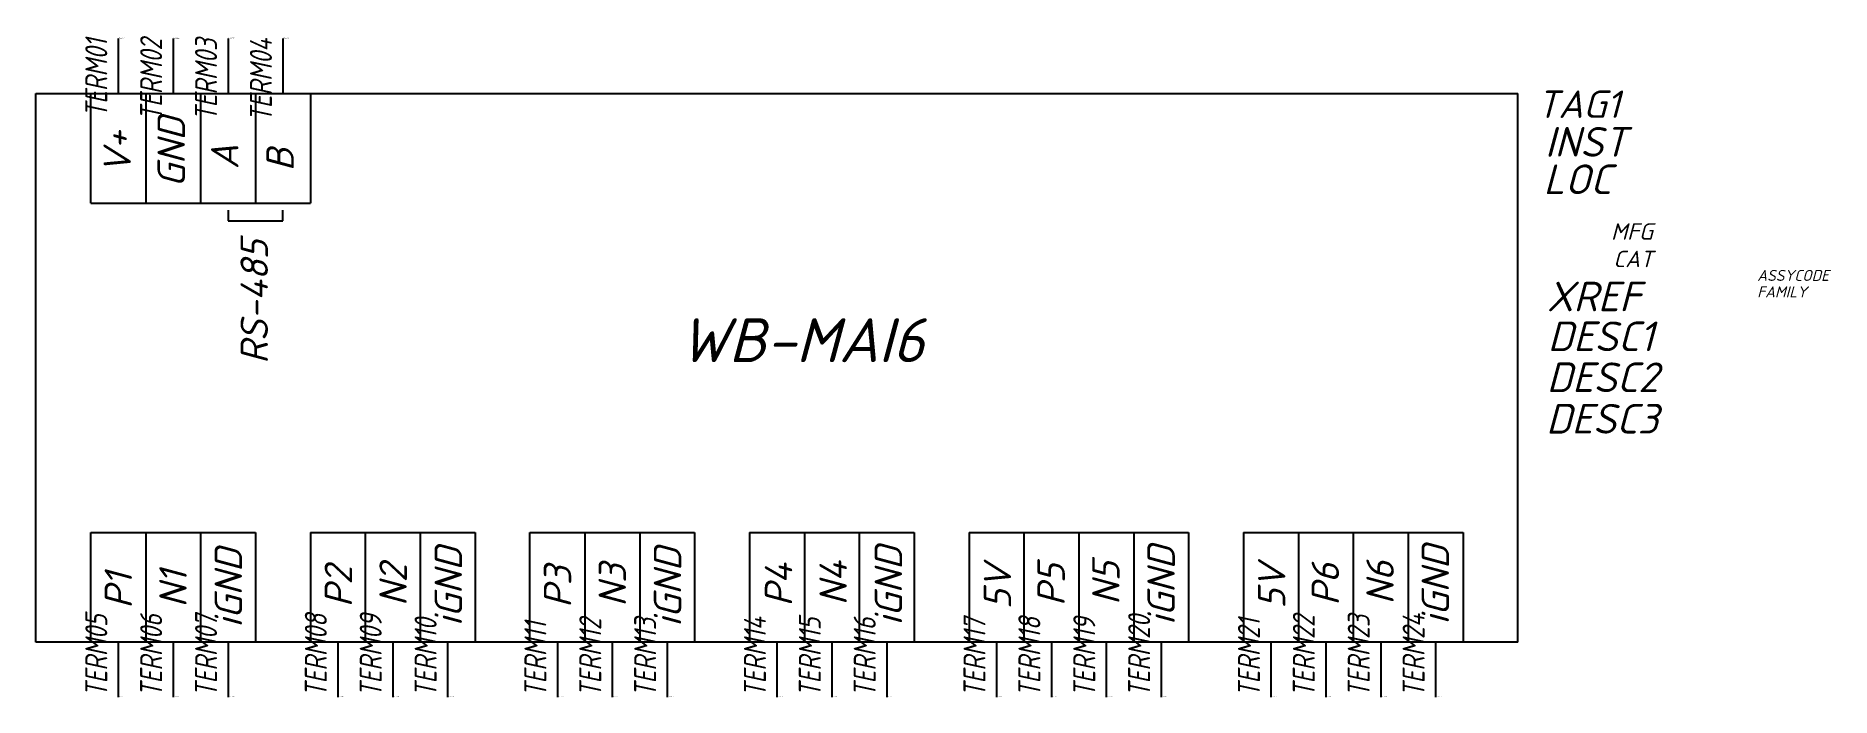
# Model space of a CAD drawing. Header units: millimetres. Extents: x -8 to 156, y -60 to 0.
import ezdxf
from ezdxf.enums import TextEntityAlignment as Align

# ---------------------------------------------------------------- set-up
doc = ezdxf.new("R2010")
doc.units = ezdxf.units.MM
doc.header["$LTSCALE"] = 6
doc.styles.add('WD_IEC', font='isocpeui.ttf', dxfattribs={"height": 2.5})
doc.styles.add('текст', font='isocpeui.ttf')

msp = doc.modelspace()

# ---------------------------------------------------------------- linework, layer by layer
for p, q in [((0, 0), (0, -5)), ((5, 0), (5, -5)), ((10, 0), (10, -5)), ((15, 0), (15, -5)), ((-7.5, -5), (127.5, -5)), ((-7.5, -55), (-7.5, -5)), ((-2.5, -15), (-2.5, -5)), ((2.5, -5), (2.5, -15)), ((7.5, -5), (7.5, -15)), ((12.5, -5), (12.5, -15)), ((17.5, -5), (17.5, -15)), ((127.5, -55), (127.5, -5)), ((-2.5, -15), (2.5, -15)), ((2.5, -15), (7.5, -15)), ((7.5, -15), (12.5, -15)), ((10, -15.62), (10, -16.62)), ((12.5, -15), (17.5, -15)), ((15, -16.62), (15, -15.62)), ((10, -16.62), (15, -16.62)), ((-2.5, -45), (2.5, -45)), ((-2.5, -55), (-2.5, -45)), ((2.5, -45), (7.5, -45)), ((2.5, -45), (2.5, -55)), ((7.5, -45), (12.5, -45)), ((7.5, -45), (7.5, -55)), ((12.5, -45), (12.5, -55)), ((17.5, -45), (22.5, -45)), ((17.5, -45), (17.5, -55)), ((22.5, -45), (27.5, -45)), ((22.5, -45), (22.5, -55)), ((27.5, -45), (27.5, -55)), ((27.5, -45), (32.5, -45)), ((32.5, -45), (32.5, -55)), ((37.5, -45), (42.5, -45)), ((37.5, -55), (37.5, -45)), ((42.5, -45), (47.5, -45)), ((42.5, -45), (42.5, -55)), ((47.5, -45), (52.5, -45)), ((47.5, -45), (47.5, -55)), ((52.5, -45), (52.5, -55)), ((57.5, -45), (62.5, -45)), ((57.5, -45), (57.5, -55)), ((62.5, -45), (67.5, -45)), ((62.5, -45), (62.5, -55)), ((67.5, -45), (72.5, -45)), ((67.5, -45), (67.5, -55)), ((72.5, -45), (72.5, -55)), ((77.5, -45), (82.5, -45)), ((77.5, -45), (77.5, -55)), ((82.5, -45), (87.5, -45)), ((82.5, -45), (82.5, -55)), ((87.5, -45), (92.5, -45)), ((87.5, -45), (87.5, -55)), ((92.5, -45), (92.5, -55)), ((92.5, -45), (97.5, -45)), ((97.5, -45), (97.5, -55)), ((102.5, -45), (107.5, -45)), ((102.5, -45), (102.5, -55)), ((107.5, -45), (112.5, -45)), ((107.5, -45), (107.5, -55)), ((112.5, -45), (117.5, -45)), ((112.5, -45), (112.5, -55)), ((117.5, -45), (117.5, -55)), ((117.5, -45), (122.5, -45)), ((122.5, -45), (122.5, -55)), ((127.5, -55), (-7.5, -55)), ((0, -55), (0, -60)), ((5, -55), (5, -60)), ((10, -55), (10, -60)), ((20, -55), (20, -60)), ((25, -55), (25, -60)), ((30, -55), (30, -60)), ((40, -55), (40, -60)), ((45, -55), (45, -60)), ((50, -55), (50, -60)), ((60, -55), (60, -60)), ((65, -55), (65, -60)), ((70, -55), (70, -60)), ((80, -55), (80, -60)), ((85, -55), (85, -60)), ((90, -55), (90, -60)), ((95, -55), (95, -60)), ((105, -55), (105, -60)), ((110, -55), (110, -60)), ((115, -55), (115, -60)), ((120, -55), (120, -60))]:
    msp.add_line(p, q)

# ---------------------------------------------------------------- texts
at = {"style": 'текст'}
for s, p in [('GND', (6.08, -13.56)), ('V+', (1.15, -12.36)), ('A', (10.95, -11.91)), ('B', (15.99, -12.09)), ('RS-485', (13.64, -29.65)), ('iGND', (11.28, -53.67)), ('iGND', (31.32, -53.54)), ('iGND', (51.29, -53.59)), ('iGND', (71.41, -53.47)), ('P5', (86.23, -51.71)), ('N5', (91.22, -51.6)), ('iGND', (96.25, -53.43)), ('5V', (106.32, -51.96)), ('iGND', (121.23, -53.39)), ('P1', (1.26, -51.95)), ('N1', (6.24, -51.84)), ('P2', (21.3, -51.82)), ('N2', (26.29, -51.71)), ('P3', (41.27, -51.87)), ('N3', (46.26, -51.76)), ('P4', (61.4, -51.75)), ('N4', (66.38, -51.64)), ('5V', (81.34, -52)), ('P6', (111.21, -51.67)), ('N6', (116.2, -51.56))]:
    msp.add_text(s, height=2.5, rotation=90, dxfattribs=at).set_placement(p)
msp.add_text('WB-MAI6', height=4, dxfattribs=at).set_placement((51.14, -29.48))
at = {"style": 'WD_IEC', "width": 0.8}
for tag, p in [('TERM01', (-1, 0)), ('TERM02', (4, 0)), ('TERM03', (9, 0)), ('TERM04', (14, 0))]:
    msp.add_attdef(tag, text='', height=2, rotation=90, dxfattribs=at).set_placement(p, align=Align.RIGHT)
at = {"style": 'WD_IEC', "flags": 1}
for tag, p, height in [('X2TERM01', (0, 0), 0.08), ('X2TERM02', (5, 0), 0.08), ('X2TERM03', (10, 0), 0.08), ('X2TERM04', (15, 0), 0.08), ('ASSYCODE', (149.3, -22.08), 1), ('FAMILY', (149.3, -23.58), 1), ('X8TERM05', (0, -60), 0.08), ('X8TERM06', (5, -60), 0.08), ('X8TERM07', (10, -60), 0.08), ('X8TERM08', (20, -60), 0.08), ('X8TERM09', (25, -60), 0.08), ('X8TERM10', (30, -60), 0.08), ('X8TERM11', (40, -60), 0.08), ('X8TERM12', (45, -60), 0.08), ('X8TERM13', (50, -60), 0.08), ('X8TERM14', (60, -60), 0.08), ('X8TERM15', (65, -60), 0.08), ('X8TERM16', (70, -60), 0.08), ('X8TERM17', (80, -60), 0.08), ('X8TERM18', (85, -60), 0.08), ('X8TERM19', (90, -60), 0.08), ('X8TERM20', (95, -60), 0.08), ('X8TERM21', (105, -60), 0.08), ('X8TERM22', (110, -60), 0.08), ('X8TERM23', (115, -60), 0.08), ('X8TERM24', (120, -60), 0.08)]:
    msp.add_attdef(tag, p, '', height=height, dxfattribs=at)
at = {"style": 'WD_IEC'}
msp.add_attdef('TAG1', (129.22, -7.23), 'A', height=2.5, dxfattribs=at)
for tag, p in [('INST', (137.42, -10.76)), ('LOC', (136.03, -14.17)), ('XREF', (138.66, -24.85)), ('DESC1', (139.9, -28.48)), ('DESC2', (140.3, -32.21)), ('DESC3', (140.3, -35.99))]:
    msp.add_attdef(tag, text='', height=2.7, dxfattribs=at).set_placement(p, align=Align.RIGHT)
at = {"style": 'WD_IEC', "flags": 9}
for tag, text, p in [('MFG', 'Wiren Board', (139.8, -18.33)), ('CAT', 'WB-MAI6', (139.8, -20.83))]:
    msp.add_attdef(tag, text=text, height=1.5, dxfattribs=at).set_placement(p, align=Align.RIGHT)
at = {"style": 'WD_IEC', "width": 0.8}
for tag, p in [('TERM05', (-1, -60)), ('TERM07', (9, -60)), ('TERM08', (19, -60)), ('TERM09', (24, -60)), ('TERM22', (109, -60)), ('TERM23', (114, -60)), ('TERM06', (4, -60)), ('TERM10', (29, -60)), ('TERM11', (39, -60)), ('TERM12', (44, -60)), ('TERM13', (49, -60)), ('TERM14', (59, -60)), ('TERM15', (64, -60)), ('TERM16', (69, -60)), ('TERM17', (79, -60)), ('TERM18', (84, -60)), ('TERM19', (89, -60)), ('TERM20', (94, -60)), ('TERM21', (104, -60)), ('TERM24', (119, -60))]:
    msp.add_attdef(tag, p, '', height=2, rotation=90, dxfattribs=at)

doc.saveas('drawing.dxf')
